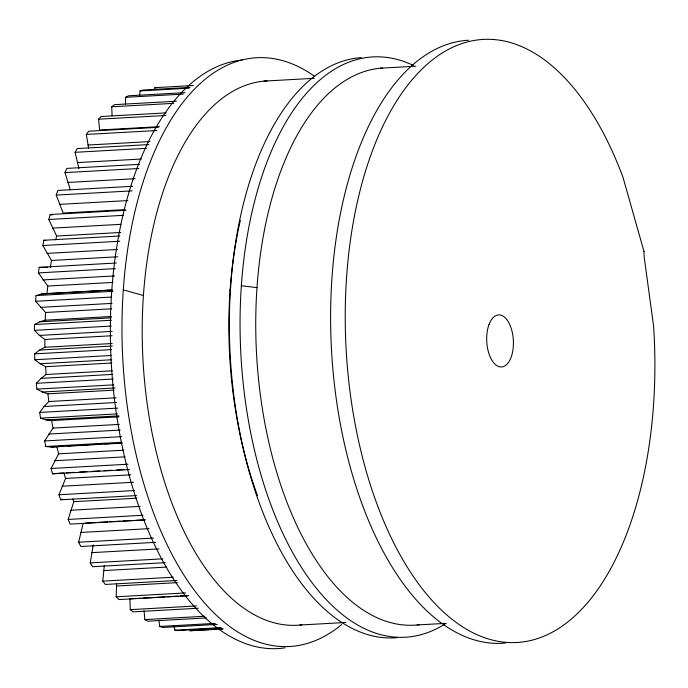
<?xml version="1.0" encoding="UTF-8"?>
<svg xmlns="http://www.w3.org/2000/svg" width="688" height="688" viewBox="0 0 688 688"><rect width="100%" height="100%" fill="white"/><g stroke="black" fill="none" stroke-linecap="round" stroke-linejoin="round"><path stroke-width="1.03" d="M125.5 104.18L125.594 97.318L128.424 95.804L185.063 92.648M112.144 335.735L44.823 339.476L39.508 335.417L34.4 330.343L34.512 324.53L39.766 321.803L45.193 320.178L111.439 316.497M188.383 595.705L118.921 599.566L116.177 596.788L116.59 583.914M45.193 320.178L45.554 312.49L35.604 301.284L36.043 295.582L41.469 294.008L46.99 293.552L112.178 289.923M139.733 95.159L140.034 90.919L142.949 90.025L189.974 87.41M176.979 580.474L105.376 584.456L102.779 581.136L104.335 565.459M46.99 293.552L47.782 286.045L38.433 272.895L39.182 267.374L47.498 267.331M154.594 89.724L154.869 87.668L157.844 87.402M230.084 290.663L230.669 286.32M165.301 562.655L92.639 566.697L90.214 562.87L93.25 544.827M50.284 267.684L51.497 260.46L42.845 245.53L43.912 240.241L119.781 236.018M155.651 542.342L80.849 546.504L78.63 542.23L83.188 523.233M55.711 239.957L56.64 236.036L48.796 219.489L50.155 214.501L126.033 210.279M144.953 519.956L70.15 524.118L68.164 519.431L73.788 501.681L72.73 498.895M125.139 209.599L63.158 213.048L56.218 195.082L57.861 190.456L132.664 186.293M136.542 495.575L60.673 499.798L58.944 494.758L65.566 478.452L63.743 472.518M70.331 189.905L65.016 172.611L66.917 168.397L139.587 164.346M129.456 469.543L52.512 473.817L51.067 468.494L58.618 453.822L56.872 446.555L51.351 447.088L45.786 446.503L44.625 440.948L53.019 428.082L51.669 420.549L46.105 419.912L40.558 418.158L39.698 412.439L44.101 406.505L48.831 401.534L116.152 397.793M78.914 168.508L75.087 152.315L77.237 148.565L148.832 144.575M88.606 148.126L86.327 134.444L88.683 131.202L158.137 127.332M159.47 126.661L99.631 129.989L98.582 119.205L101.127 116.513L166.315 112.884M114.156 390.139L47.902 393.828L42.355 392.022L36.885 389.124L36.352 383.302L41.099 378.383L46.113 374.496L112.368 370.806M112.092 115.661L111.723 106.786L114.423 104.662L176.403 101.213M111.869 363.015L45.614 366.695L40.153 363.746L34.83 359.738L34.615 353.89L39.646 350.046L44.892 347.268L112.221 343.518M60.673 499.798L62.47 499.204M52.512 473.817L62.307 472.991M191.918 630.586L189.931 630.767L223.058 628.918M380.404 68.181L415.707 66.22M263.994 81.107L314.278 78.303M154.869 87.668L193.337 85.527M140.034 90.919L189.191 88.184M125.594 97.318L183.3 94.11M111.723 106.786L173.703 103.338M98.582 119.205L165.903 115.464M86.327 134.444L156.847 130.522M87.952 145.039L149.932 141.582M75.087 152.315L146.69 148.324M77.288 162.592L141.401 159.023M65.016 172.611L138.752 168.5M67.751 182.449L135.072 178.699M56.218 195.082L132.087 190.868M59.46 204.379L127.856 200.569M48.796 219.489L123.599 215.327M52.512 228.124L120.907 224.314M56.64 236.036L120.753 232.467M42.845 245.53L119.789 241.247M46.99 253.399L117.519 249.477M51.497 260.46L117.743 256.779M39.182 267.374L116.315 262.988M38.433 272.895L115.369 268.621M42.948 279.921L114.552 275.931M47.782 286.045L112.97 282.424M41.469 294.008L111.989 290.078M36.043 295.582L112.978 291.299M35.604 301.284L111.473 297.061M40.454 307.364L112.049 303.382M45.554 312.49L111.809 308.8M39.766 321.803L111.37 317.822M34.512 324.53L111.447 320.247M34.4 330.343L111.336 326.06M39.508 335.417L112.178 331.375M39.646 350.046L112.307 346.004M34.615 353.89L111.551 349.607M34.83 359.738L111.766 355.455M40.153 363.746L111.748 359.764M41.099 378.383L112.694 374.401M36.352 383.302L113.288 379.019M36.885 389.124L113.83 384.841M42.355 392.022L115.025 387.98M44.101 406.505L116.771 402.463M39.698 412.439L117.708 408.096M40.558 418.158L117.493 413.875M46.105 419.912L118.766 415.87M51.669 420.549L118.99 416.799M53.019 428.082L119.273 424.401M48.633 434.068L120.228 430.077M44.625 440.948L121.561 436.665M45.786 446.503L121.656 442.281M56.872 446.555L63.279 446.194M67.553 445.953L76.101 445.48M80.376 445.239L88.933 444.766M92.132 444.586L100.68 444.113M104.954 443.872L113.503 443.399M116.711 443.218L122.051 442.926M51.351 447.088L121.879 443.158M58.618 453.822L123.797 450.193M54.627 460.745L125.156 456.823M51.067 468.494L128.002 464.211M66.581 472.751L74.063 472.338M79.404 472.037L86.886 471.624M92.226 471.332L99.708 470.91M103.983 470.669L111.465 470.257M116.805 469.956L124.287 469.543M65.566 478.452L130.754 474.823M62.023 486.235L133.618 482.254M58.944 494.758L134.814 490.535M73.788 501.681L136.835 498.172M70.735 510.238L140.189 506.368M68.164 519.431L142.966 515.269M85.321 523.121L96.01 522.519M98.143 522.407L107.767 521.865M109.899 521.745L120.589 521.151M122.722 521.031L132.345 520.498M135.545 520.317L145.168 519.784M80.651 532.46L149.038 528.659M78.63 542.23L153.433 538.068M91.659 552.653L158.98 548.912M90.214 562.87L162.884 558.828M103.63 570.584L166.677 567.075M102.779 581.136L173.307 577.206M116.427 586.03L177.341 582.633M116.177 596.788L185.64 592.918M140.584 598.216L129.903 598.809L130.247 609.654L133.111 611.864L198.299 608.235M142.726 598.096L153.407 597.502M155.548 597.382L165.163 596.849M167.304 596.728L177.986 596.135M180.127 596.014L188.675 595.541M130.247 609.654L196.501 605.965M144.059 610.746L144.833 619.587L204.68 616.259M206.555 617.927L147.782 621.195L144.833 619.587M158.842 620.086L159.762 626.458L215.327 623.371M217.253 624.42L162.755 627.456L159.762 626.458M174.012 626.071L174.855 630.199L220.805 627.645M221.665 628.127L177.857 630.569L174.855 630.199M193.982 630.44L216.419 629.193M218.56 629.073L222.835 628.832M299.925 625.031L345.926 622.477M417.186 624.953L446.073 623.345M241.385 285.726L256.994 287.627M43.912 240.241L45.769 240.499M123.307 289.872L143.431 295.487M50.155 214.501L52.004 215.146M47.902 393.828L48.831 401.534M45.614 366.695L46.113 374.496M44.823 339.476L44.892 347.268M341.592 624.575A294.842 150.509 86.8 0 1 122.662 356.676A294.842 150.509 86.8 0 1 314.743 76.428M285.038 647.855A294.842 150.509 86.8 0 1 111.886 372.569A294.842 150.509 86.8 0 1 242.081 60.054M301.98 624.807A272.603 139.157 86.8 0 1 143.293 365.319A272.603 139.157 86.8 0 1 267.082 80.874M397.501 637.63A290.603 148.341 86.8 0 1 230.463 359.807A290.603 148.341 86.8 0 1 361.269 57.611M257.561 495.713A272.603 139.157 86.8 0 1 240.344 220.452M445.798 623.5A290.603 148.341 86.8 0 1 241.024 356.866A290.603 148.341 86.8 0 1 413.247 65.377M419.224 624.73A279.036 142.442 86.8 0 1 256.925 360.134A279.036 142.442 86.8 0 1 382.451 68.017M505.353 643.039A301.998 154.164 86.8 0 1 331.702 353.426A301.998 154.164 86.8 0 1 468.614 40.214M644.011 251.584L623.079 177.564A301.998 154.164 86.8 0 0 369.628 158.524A301.998 154.164 86.8 0 0 466.249 629.09A301.998 154.164 86.8 0 0 653.6 326.189L644.157 256.787L644.011 251.584M489.125 324.263A26.084 13.313 86.8 0 0 498.843 366.601A26.084 13.313 86.8 0 0 512.19 331.934A26.084 13.313 86.8 0 0 489.125 324.263"/></g></svg>
